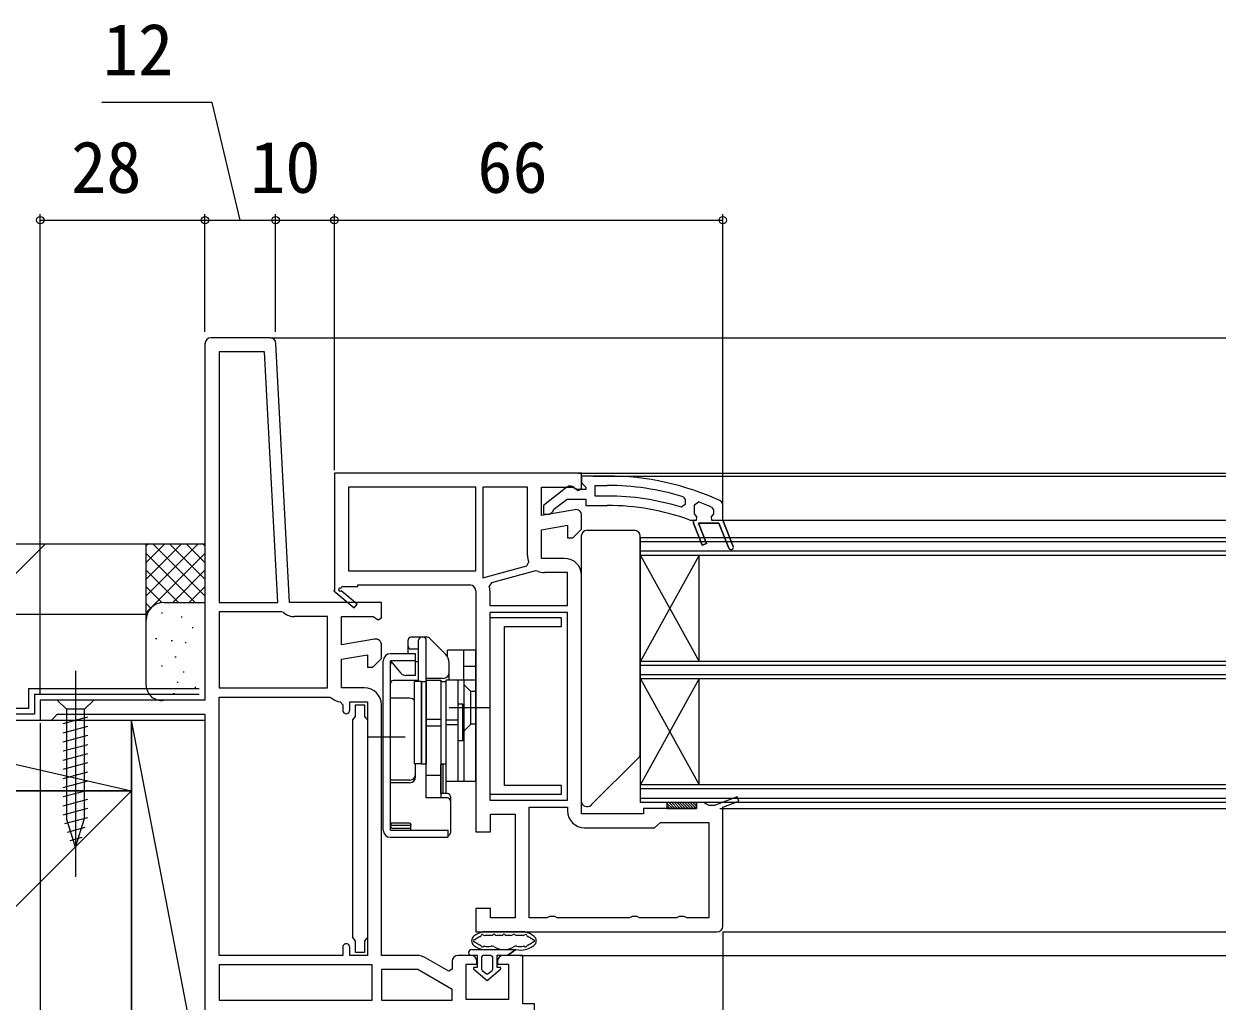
# Model space of a CAD drawing. Units: millimetres, scale not verified. Extents: x -525 to 525, y -783 to 778.
# Drawn here: x -205.8 to -1.5, y -443.6 to -277.4 of the extents above; entities that cross this region are included whole.
import ezdxf
from ezdxf.enums import TextEntityAlignment as Align

# ---------------------------------------------------------------- set-up
doc = ezdxf.new("R2010")
doc.units = ezdxf.units.MM
doc.header["$LTSCALE"] = 4
for name, color, linetype in [('0-2_YKK_11', 7, 'Continuous'), ('0-4_YKK_12', 2, 'Continuous'), ('0-5_YKK_13', 4, 'Continuous'), ('0-7_YKK_D', 6, 'Continuous'), ('0-9_YSS_K', 3, 'Continuous'), ('0-A_YSS_KE', 3, 'Continuous')]:
    doc.layers.add(name, color=color, linetype=linetype)
doc.styles.add('ＭＳ ゴシック', font='')
doc.styles.get('ＭＳ ゴシック').set_extended_font_data('MS Gothic')

msp = doc.modelspace()

# ---------------------------------------------------------------- linework, layer by layer
at = {"layer": '0-2_YKK_11'}
for p, q in [((-163.949, -330.7), (-174, -330.7)), ((-126.6, -373.7), (-126.6, -376.2)), ((-129.8, -435.7), (-132, -435.7))]:
    msp.add_line(p, q, dxfattribs=at)
for points in [[(-175, -331.7), (-175, -392.3), (-203, -392.3), (-203, -395.7), (-201.1, -395.7), (-200.6, -395.2), (-200.1, -394.7), (-175, -394.7), (-175, -445.7), (-173.5, -445.7), (-173.5, -458.2), (-175, -458.2), (-175, -460.7), (-171, -460.7), (-171, -445.7), (-119, -445.7), (-119, -443.9), (-121, -443.9), (-121, -435.7), (-124.3, -435.7)], [(-146.174, -381.915), (-151.8, -382.907), (-151.8, -378.1), (-146.444, -378.1), (-145.576, -378.642), (-145, -378.323), (-145, -375.7), (-160.642, -375.7), (-162.95, -331.648)], [(-111, -353.7), (-153, -353.7), (-153, -373.566), (-153.077, -373.7), (-149.659, -376.605), (-149.141, -375.995), (-151.861, -373.684)], [(-112.174, -359.915), (-117.8, -360.907), (-117.8, -356.1), (-112.444, -356.1), (-111.576, -356.642), (-111, -356.323), (-111, -353.7)], [(-106.633, -354.2), (-111.001, -354.2), (-111.001, -355.3), (-110.563, -355.796), (-110.301, -356.094), (-110.301, -356.5), (-111.701, -356.5), (-112.101, -356.3)], [(-127.8, -356.1), (-127.8, -371.479), (-120.316, -369.474), (-119.983, -368.801)], [(-120.2, -367.7), (-120.2, -356.1), (-127.8, -356.1)], [(-113.517, -356.113), (-117.501, -359.225), (-117.501, -360.7), (-116.399, -360.7), (-115.9, -360.225), (-115.708, -359.855), (-113.462, -358.1), (-110.301, -358.1), (-110.301, -359.2), (-106.633, -359.2)], [(-106.633, -357.6), (-108.701, -357.6), (-108.701, -355.8), (-106.633, -355.8)], [(-93.756, -357.709), (-93.401, -358.187), (-93.401, -359.024), (-94.048, -359.501)], [(-85.972, -366.448), (-87.663, -362.2), (-91.14, -362.2), (-89.766, -365.652), (-90.509, -365.948), (-92.001, -362.2), (-92.001, -361.7), (-91.501, -361.7), (-91.426, -361.11), (-91.801, -360.625), (-91.801, -360.6), (-91.801, -359.065), (-91.126, -358.596)], [(-88.901, -359.495), (-88.601, -359.953), (-88.601, -360.625), (-88.976, -361.11), (-88.901, -361.7), (-87.001, -361.7), (-85.229, -366.152), (-87.001, -361.7), (-87.001, -358.918), (-87.29, -358.464)], [(-113.9, -368.2), (-117.8, -368.2), (-117.8, -363.344), (-113.4, -362.568), (-113.4, -364.7), (-112.5, -364.7), (-111, -363.2), (-111, -360.9)], [(-92.618, -361.67), (-92.447, -361.7), (-92.001, -361.7), (-92.001, -362.2), (-90.509, -365.948), (-89.766, -365.652), (-91.14, -362.2), (-87.663, -362.2), (-85.972, -366.448)], [(-118.491, -370.344), (-118.826, -370.317), (-126.332, -372.328), (-126.689, -372.925)], [(-126.6, -376.2), (-113.4, -376.2), (-113.4, -370.6), (-117.3, -370.6)], [(-87, -430.7), (-87, -410.511), (-84.259, -409.474), (-84.541, -408.726), (-88.439, -410.2), (-89.334, -410.2), (-89.767, -409.95), (-90.2, -409.7), (-91.5, -409.7), (-91.5, -410.7), (-100.5, -410.7), (-100.5, -411.6), (-111, -411.6), (-111, -371.1)], [(-151.926, -373.306), (-151.749, -373), (-149, -373), (-149, -372.7), (-130, -372.7)], [(-129, -373.7), (-129, -414.7), (-126.5, -414.7), (-126.5, -411.7), (-122.3, -411.7), (-122.3, -429.3), (-126.5, -429.3), (-126.5, -427.7), (-129, -427.7), (-129, -431.7), (-88, -431.7)], [(-161.635, -377.418), (-161.958, -377.3), (-172.6, -377.3), (-172.6, -390.2)], [(-172.6, -390.2), (-154.2, -390.2), (-154.2, -378.1), (-159.767, -378.1)], [(-147.9, -390.2), (-151.8, -390.2), (-151.8, -385.344), (-147.4, -384.568), (-147.4, -386.7), (-146.5, -386.7), (-145, -385.2), (-145, -382.9)], [(-172.6, -435.7), (-172.6, -391.8), (-153.8, -391.8), (-153.455, -391.938)], [(-152.048, -392.587), (-151.6, -393.084), (-151.6, -394)], [(-150.4, -394), (-150.4, -392.6), (-147.4, -392.6), (-147.4, -435.7), (-150.4, -435.7), (-150.4, -434.3)], [(-138.973, -435.7), (-145, -435.7), (-145, -393.1)], [(-119.9, -429.3), (-119.9, -410.5), (-113.4, -410.5), (-113.4, -411.1)], [(-110.5, -414), (-98.595, -414), (-98.097, -413.55), (-97.6, -413.1), (-89.4, -413.1), (-89.4, -429.3), (-93.134, -429.3), (-93.567, -429.05), (-94.433, -429.05), (-94.866, -429.3), (-101.134, -429.3), (-101.567, -429.05), (-102.433, -429.05), (-102.866, -429.3), (-115.134, -429.3), (-115.567, -429.05), (-116.433, -429.05), (-116.866, -429.3), (-119.9, -429.3)], [(-151.6, -434.3), (-151.6, -435.7), (-172.6, -435.7)], [(-133, -436.7), (-133, -438.045), (-133.567, -438.373), (-137.523, -436.089)], [(-125.3, -436.7), (-125.3, -437.2), (-123.4, -437.2), (-123.4, -443.2), (-130.6, -443.2), (-130.6, -437.2), (-128.8, -437.2), (-128.8, -436.7)]]:
    msp.add_lwpolyline(points, dxfattribs=at)
for points in [[(-162.644, -375.7), (-164.877, -333.1), (-172.6, -333.1), (-172.6, -375.7)], [(-150.6, -370.3), (-129, -370.3), (-129, -356.1), (-150.6, -356.1)], [(-113.4, -409.3), (-113.4, -377.4), (-126.6, -377.4), (-126.6, -409.3)], [(-147.4, -395.646), (-147.4, -432.654), (-147.65, -432.95), (-147.9, -433.246), (-147.9, -435.196), (-149.4, -435.196), (-149.4, -433.237), (-149.65, -432.942), (-149.9, -432.646), (-149.9, -395.646), (-149.65, -395.35), (-149.4, -395.054), (-149.4, -393.096), (-147.9, -393.096), (-147.9, -395.054), (-147.65, -395.35)], [(-172.6, -443.3), (-146.6, -443.3), (-146.6, -437.3), (-172.6, -437.3)], [(-145, -443.3), (-133, -443.3), (-133, -441.471), (-138.839, -438.1), (-145, -438.1)]]:
    msp.add_lwpolyline(points, close=True, dxfattribs=at)
for centre, radius, start, end in [((-174, -331.7), 1, 90.00001, 179.99999), ((-163.949, -331.7), 1, 3.00003, 90), ((-106.633, -400.2), 46, 65.13402, 89.99999), ((-112.901, -356.9), 1, 36.86989, 128.08672), ((-106.633, -400.2), 44.4, 73.13981, 90.00001), ((-106.633, -400.2), 42.6, 72.81723, 90.00001), ((-106.633, -400.2), 41, 70.01112, 90.00001), ((-106.633, -400.2), 44.4, 66.46078, 69.55779), ((-112, -360.9), 1, 0.00002, 100.00001), ((-85.601, -366.3), 0.4, 201.69939, 21.69941), ((-85.601, -366.3), 0.4, 201.69939, 21.69941), ((-117.3, -367.7), 2.9, 180.00001, 202.31385), ((-113.9, -371.1), 2.9, 0.00001, 89.99999), ((-117.3, -367.7), 2.9, 245.74737, 270.00004), ((-152.051, -373.522), 0.25, 60, 319.64299), ((-130, -373.7), 1, 0.00001, 89.99999), ((-130, -373.7), 3.4, 0.00002, 13.17387), ((-159.767, -375.2), 2.9, 229.88081, 270.00001), ((-146, -382.9), 1, 360, 99.99998), ((-151.8, -390.2), 2.4, 226.39716, 264.0622), ((-147.9, -393.1), 2.9, 0.00001, 89.99999), ((-151, -394), 0.6, 179.99999, 0.00001), ((-110.5, -411.1), 2.9, 180.00001, 269.99999), ((-88, -430.7), 1, 270.00001, 359.99999), ((-151, -434.3), 0.6, 359.99999, 180.00001), ((-138.973, -438.6), 2.9, 60.00001, 90.00002), ((-132, -436.7), 1, 90.00001, 179.99999), ((-129.8, -436.7), 1, 0.00001, 89.99999), ((-124.3, -436.7), 1, 90.00001, 179.99999)]:
    msp.add_arc(centre, radius, start, end, dxfattribs=at)
at = {"layer": '0-4_YKK_12'}
for p, q in [((-163.949, -330.7), (-1.5, -330.7)), ((-111.5, -353.7), (-1.5, -353.7)), ((-109, -354.196), (-1.5, -354.196)), ((-87.001, -361.7), (-1.499, -361.7)), ((-1.5, -364.695), (-101, -364.695)), ((-101, -388.695), (-101, -364.695)), ((-101, -409.695), (-101, -364.695)), ((-1.5, -365.395), (-101, -365.395)), ((-1.5, -366.995), (-101, -366.995)), ((-1.5, -367.695), (-101, -367.695)), ((-101, -385.695), (-91, -367.695)), ((-101, -367.695), (-91, -385.695)), ((-91, -385.695), (-91, -367.695)), ((-1.5, -385.695), (-101, -385.695)), ((-1.5, -386.395), (-101, -386.395)), ((-1.5, -387.995), (-101, -387.995)), ((-1.5, -388.695), (-101, -388.695)), ((-101, -406.695), (-91, -388.695)), ((-101, -388.695), (-91, -406.695)), ((-91, -406.695), (-91, -388.695)), ((-1.5, -406.695), (-101, -406.695)), ((-1.5, -407.395), (-101, -407.395)), ((-1.5, -408.995), (-101, -408.995)), ((-1.5, -409.695), (-101, -409.695)), ((-87.5, -410.7), (-1.5, -410.7)), ((-87, -431.7), (-1.5, -431.7)), ((-121.5, -435.7), (-1.5, -435.7))]:
    msp.add_line(p, q, dxfattribs=at)
at = {"layer": '0-5_YKK_13'}
for p, q in [((-110.053, -363.404), (-102.053, -363.404)), ((-111.053, -364.404), (-111.053, -409.404)), ((-101.053, -401.404), (-101.053, -364.404)), ((-137.207, -381.6), (-140, -381.6)), ((-134.086, -384.514), (-136.854, -381.746)), ((-140.5, -384.4), (-140.5, -382.1)), ((-138.7, -383.6), (-140, -383.6)), ((-138.7, -388.967), (-138.7, -382.1)), ((-137.4, -388.9), (-137.4, -382.1)), ((-129, -383.8), (-133.8, -383.8)), ((-133.8, -384.875), (-133.8, -383.8)), ((-131, -388.9), (-131, -383.8)), ((-129, -406.1), (-129, -383.8)), ((-144.7, -414.4), (-144.7, -385.6)), ((-143.5, -414.4), (-143.5, -385.6)), ((-139.2, -385.6), (-143.5, -385.6)), ((-143.5, -385.6), (-141.762, -387.671)), ((-138.7, -385.8), (-139.2, -385.8)), ((-133.5, -388.9), (-133.5, -385.928)), ((-197, -387.3), (-197, -422.3)), ((-143.5, -391.979), (-143.5, -386.3)), ((-129, -386.6), (-131, -386.6)), ((-138.7, -388.967), (-143, -388.967)), ((-139.2, -388.1), (-140.843, -388.1)), ((-139.4, -403.1), (-139.4, -389.1)), ((-138.2, -389.1), (-139.4, -389.1)), ((-138.2, -389.1), (-137.4, -389.1)), ((-138.2, -389.1), (-138.2, -403.1)), ((-138.2, -403.1), (-138.2, -389.1)), ((-134.5, -388.6), (-137.4, -388.6)), ((-137.4, -408.921), (-137.4, -388.9)), ((-137.4, -389.1), (-137.4, -403.1)), ((-134.9, -389.1), (-134.1, -389.1)), ((-134.9, -389.1), (-134.9, -403.1)), ((-134.1, -389.1), (-134.1, -403.1)), ((-129, -388.9), (-134, -388.9)), ((-134, -406.1), (-134, -388.9)), ((-132, -406.1), (-132, -388.9)), ((-131, -388.9), (-131, -406.1)), ((-129.8, -390.85), (-131, -389.65)), ((-140.2, -391.979), (-143.5, -391.979)), ((-129, -390.85), (-129.8, -390.85)), ((-129.8, -396.35), (-129.8, -390.85)), ((-193.9, -392.3), (-200.1, -392.3)), ((-200.1, -392.3), (-198.55, -393.85)), ((-198.55, -393.85), (-198.55, -412.384)), ((-195.45, -393.85), (-198.55, -393.85)), ((-193.9, -392.3), (-195.45, -393.85)), ((-195.45, -412.384), (-195.45, -393.85)), ((-134, -393.1), (-134.1, -393.1)), ((-126.5, -393.6), (-133.5, -393.6)), ((-131.2, -393), (-132, -393)), ((-132, -399.2), (-132, -393)), ((-131.2, -399.2), (-131.2, -393)), ((-199.1, -396.276), (-194.9, -395.151)), ((-137.4, -395.531), (-134.9, -395.531)), ((-132, -395.708), (-134, -395.708)), ((-199.1, -397.829), (-194.9, -396.704)), ((-199.1, -399.382), (-194.9, -398.257)), ((-137.4, -396.669), (-134.9, -396.669)), ((-132, -396.492), (-134, -396.492)), ((-129.8, -396.35), (-131, -397.55)), ((-129, -396.35), (-129.8, -396.35)), ((-199.1, -400.935), (-194.9, -399.81)), ((-141, -398.6), (-147.2, -398.6)), ((-134, -399.1), (-134.1, -399.1)), ((-131.2, -399.2), (-132, -399.2)), ((-199.1, -402.488), (-194.9, -401.363)), ((-101.346, -402.111), (-109.346, -410.111)), ((-199.1, -404.041), (-194.9, -402.916)), ((-138.2, -403.1), (-139.4, -403.1)), ((-139.2, -405.336), (-139.2, -403.1)), ((-138.2, -403.1), (-137.4, -403.1)), ((-137.4, -408.921), (-137.4, -403.1)), ((-134.9, -403.1), (-134.1, -403.1)), ((-134.9, -408.167), (-134.9, -403.239)), ((-134.1, -403.1), (-134.1, -408.167)), ((-199.1, -405.594), (-194.9, -404.469)), ((-199.1, -407.147), (-194.9, -406.021)), ((-140.2, -405.886), (-143.5, -405.886)), ((-140.2, -406.336), (-143.5, -406.336)), ((-143.5, -413.141), (-143.5, -406.336)), ((-134.9, -405.1), (-137.4, -405.1)), ((-129, -406.1), (-134, -406.1)), ((-199.1, -408.7), (-194.9, -407.574)), ((-133.8, -408.167), (-134.9, -408.167)), ((-199.1, -410.253), (-194.9, -409.127)), ((-133.8, -408.921), (-137.4, -408.921)), ((-133.3, -408.667), (-133.3, -414.839)), ((-96.5, -409.781), (-95.581, -410.7)), ((-96.5, -410.23), (-96.03, -410.7)), ((-96.132, -409.7), (-95.132, -410.7)), ((-95.683, -409.7), (-94.683, -410.7)), ((-95.234, -409.7), (-94.234, -410.7)), ((-94.785, -409.7), (-93.785, -410.7)), ((-94.336, -409.7), (-93.336, -410.7)), ((-93.887, -409.7), (-92.887, -410.7)), ((-93.438, -409.7), (-92.438, -410.7)), ((-92.989, -409.7), (-91.989, -410.7)), ((-92.54, -409.7), (-91.54, -410.7)), ((-92.091, -409.7), (-91.5, -410.291)), ((-91.642, -409.7), (-91.5, -409.842)), ((-199.1, -411.806), (-194.9, -410.68)), ((-198.841, -413.289), (-194.9, -412.233)), ((-197, -417.3), (-198.55, -412.384)), ((-197, -417.3), (-195.45, -412.384)), ((-96.5, -410.679), (-96.479, -410.7)), ((-198.39, -414.721), (-195.354, -413.908)), ((-143.5, -413.6), (-143.5, -413.141)), ((-143.5, -413.141), (-140.369, -413.141)), ((-143.5, -414.4), (-133.7, -414.4)), ((-140, -413.6), (-143, -413.6)), ((-140.1, -414.1), (-143, -414.1)), ((-140, -414.4), (-140, -413.511)), ((-133.7, -415.6), (-133.7, -414.4)), ((-197.938, -416.153), (-195.888, -415.604)), ((-143.5, -415.6), (-133.7, -415.6)), ((-120.71, -431.7), (-127.691, -431.7)), ((-126.41, -432.3), (-127.412, -432.3)), ((-124.73, -432.3), (-125.351, -432.3)), ((-123.05, -432.3), (-123.671, -432.3)), ((-120.989, -432.3), (-121.991, -432.3)), ((-129.702, -434.7), (-122.151, -434.7)), ((-128.701, -435.7), (-129.701, -435.7)), ((-128.701, -435.7), (-129.701, -435.7)), ((-128.701, -437.7), (-128.701, -435.7)), ((-128.001, -436), (-128.001, -438)), ((-126.401, -435.7), (-127.701, -435.7)), ((-126.101, -438), (-126.101, -436)), ((-125.401, -435.7), (-125.401, -437.7)), ((-123.601, -435.7), (-125.401, -435.7)), ((-123.601, -435.7), (-125.401, -435.7)), ((-127.051, -440), (-129.33, -438.056)), ((-129.198, -437.7), (-128.701, -437.7)), ((-127.895, -438.228), (-127.245, -438.782)), ((-124.772, -438.056), (-127.051, -440)), ((-126.856, -438.782), (-126.206, -438.228)), ((-125.401, -437.7), (-124.903, -437.7))]:
    msp.add_line(p, q, dxfattribs=at)
for points in [[(-126.6, -378.3), (-126.6, -408.3), (-114.4, -408.3), (-114.4, -406.8), (-124.1, -406.8), (-124.1, -379.8), (-114.4, -379.8), (-114.4, -378.3)], [(-96.5, -409.7), (-96.5, -410.7), (-91.5, -410.7), (-91.5, -409.7)]]:
    msp.add_lwpolyline(points, close=True, dxfattribs=at)
for points in [[(-139.2, -388.1), (-139.2, -384.4), (-143.5, -384.4)], [(-137.4, -388.9), (-134.9, -388.9), (-134.9, -408.921)], [(-134.5, -408.167), (-134.5, -403.239), (-134.9, -403.239)], [(-140.369, -413.142), (-140.33, -413.144), (-140.276, -413.157), (-140.216, -413.182), (-140.156, -413.221), (-140.102, -413.272), (-140.057, -413.332), (-140.025, -413.398), (-140.006, -413.467), (-140, -413.531)], [(-122.151, -434.7), (-123.601, -435.7), (-122.151, -434.7)]]:
    msp.add_lwpolyline(points, dxfattribs=at)
for centre, radius, start, end in [((-110.053, -364.404), 1, 90, 180), ((-102.053, -364.404), 1, 0, 90), ((-140, -382.1), 0.5, 90, 180), ((-138.2, -382.1), 0.5, 90, 180), ((-137.9, -382.1), 0.5, 0, 90), ((-137.207, -382.1), 0.5, 45, 90), ((-140, -383.1), 0.5, 180, 270), ((-143.5, -385.6), 1.2, 90, 180), ((-143, -386.3), 0.5, 122.3074, 180), ((-135.5, -385.928), 2, 0, 45), ((-140.843, -386.9), 1.2, 220, 270), ((-134.5, -387.6), 1, 270, 0), ((-143, -389.467), 0.5, 90, 180), ((-140.2, -392.979), 1, 36.8699, 90), ((-102.053, -401.404), 1, 315, 0), ((-134.5, -402.3), 1, 293.57818, 300), ((-140.2, -404.886), 1, 270, 0), ((-140.2, -405.336), 1, 270, 0), ((-133.8, -408.667), 0.5, 0, 90), ((-133.8, -409.421), 0.5, 0, 90), ((-110.053, -409.404), 1, 180, 315), ((-143.5, -414.4), 1.2, 180, 270), ((-143, -413.6), 0.5, 180, 270), ((-143, -413.1), 0.5, 184.75484, 270), ((-140.1, -413.6), 0.5, 270, 281.53696), ((-133.8, -414.839), 0.5, 281.53696, 0), ((-128.702, -433.2), 1, 127.38277, 232.61723), ((-129.202, -433.2), 0.2, 89.61388, 270.38607), ((-127.002, -435.425), 3.8, 102.43988, 127.38277), ((-129.198, -432.7), 0.3, 269.61388, 308.87366), ((-127.002, -435.425), 3.2, 112.8033, 128.87366), ((-128.358, -432.198), 0.3, 292.8033, 342.58405), ((-127.881, -432.348), 0.2, 54.10601, 162.58405), ((-127.691, -432.3), 0.6, 90, 102.43988), ((-127.412, -431.7), 0.6, 234.10601, 270), ((-126.41, -431.7), 0.6, 270, 311.40962), ((-125.881, -432.3), 0.2, 48.59038, 131.40962), ((-125.351, -431.7), 0.6, 228.59038, 270), ((-124.73, -431.7), 0.6, 270, 311.40962), ((-124.201, -432.3), 0.2, 48.59038, 131.40962), ((-123.671, -431.7), 0.6, 228.59038, 270), ((-123.05, -431.7), 0.6, 270, 311.40962), ((-122.521, -432.3), 0.2, 48.59038, 131.40962), ((-121.991, -431.7), 0.6, 228.59038, 270), ((-120.989, -431.7), 0.6, 270, 305.894), ((-120.71, -432.3), 0.6, 77.56011, 90), ((-120.52, -432.348), 0.2, 17.41595, 125.894), ((-121.399, -435.425), 3.8, 52.61723, 77.56011), ((-120.043, -432.198), 0.3, 197.41595, 247.1967), ((-121.399, -435.425), 3.2, 51.12633, 67.1967), ((-119.203, -432.7), 0.3, 231.12633, 270.38608), ((-119.199, -433.2), 0.2, 269.61392, 90.38608), ((-119.699, -433.2), 1, 307.38277, 52.61723), ((-129.702, -435.2), 0.5, 90.11462, 269.88538), ((-127.002, -430.975), 3.8, 232.61723, 258.58793), ((-129.198, -433.7), 0.3, 51.12633, 90.38607), ((-127.002, -430.975), 3.2, 231.12633, 247.1967), ((-128.358, -434.202), 0.3, 17.41595, 67.1967), ((-127.881, -434.052), 0.2, 197.41595, 310.68192), ((-127.555, -434.431), 0.3, 80.90118, 130.68192), ((-127.002, -430.975), 3.2, 260.90118, 281.41207), ((-126.25, -434.7), 0.6, 57.36313, 101.41207), ((-124.201, -431.5), 3.2, 237.36313, 302.63687), ((-122.151, -434.7), 0.6, 78.58793, 122.63687), ((-121.399, -430.975), 3.8, 258.58793, 307.38277), ((-121.399, -430.975), 3.2, 258.58793, 279.09882), ((-120.846, -434.431), 0.3, 49.31807, 99.09882), ((-120.52, -434.052), 0.2, 229.31807, 342.58405), ((-120.043, -434.202), 0.3, 112.8033, 162.58405), ((-121.399, -430.975), 3.2, 292.8033, 308.87367), ((-119.203, -433.7), 0.3, 89.61392, 128.87367), ((-129.701, -435.2), 0.5, 269.88533, 269.99998), ((-127.701, -436), 0.3, 90, 180), ((-126.401, -436), 0.3, 0, 90), ((-129.198, -437.902), 0.202, 90, 229.53619), ((-127.701, -438), 0.3, 180, 229.53619), ((-127.051, -438.554), 0.3, 229.53619, 310.46381), ((-126.401, -438), 0.3, 310.46381, 0), ((-124.903, -437.902), 0.202, 310.46378, 89.99997)]:
    msp.add_arc(centre, radius, start, end, dxfattribs=at)
at = {"layer": '0-7_YKK_D'}
for p, q in [((-203, -391.3), (-203, -309.7)), ((-175, -329.7), (-175, -309.7)), ((-175, -329.7), (-175, -309.7)), ((-163, -329.7), (-163, -309.7)), ((-163, -328.7), (-163, -309.7)), ((-153, -353.2), (-153, -309.7)), ((-153, -351.7), (-153, -309.7)), ((-87, -359.649), (-87, -309.7)), ((-203, -310.7), (-175, -310.7)), ((-175, -310.7), (-163, -310.7)), ((-163, -310.7), (-153, -310.7)), ((-153, -310.7), (-87, -310.7)), ((-203, -396.2), (-203, -645.7)), ((-87, -431.7), (-87, -605.7))]:
    msp.add_line(p, q, dxfattribs=at)
msp.add_lwpolyline([(-169, -310.7), (-173.799, -290.7), (-192.527, -290.7)], dxfattribs=at)
for centre in [(-203, -310.7), (-175, -310.7), (-175, -310.7), (-163, -310.7), (-163, -310.7), (-153, -310.7), (-153, -310.7), (-87, -310.7)]:
    msp.add_circle(centre, 0.637, dxfattribs=at)
at = {"layer": '0-9_YSS_K'}
for p, q in [((-214.111, -377.7), (-202.111, -365.7)), ((-185.001, -365.7), (-175.001, -365.7)), ((-185.001, -378.7), (-185.001, -365.7)), ((-176.143, -365.7), (-185.001, -374.558)), ((-178.971, -365.7), (-185.001, -371.729)), ((-181.8, -365.7), (-185.001, -368.901)), ((-184.628, -365.7), (-185.001, -366.073)), ((-175.001, -367.386), (-185.001, -377.386)), ((-176.687, -375.7), (-185.001, -367.386)), ((-175.001, -374.558), (-183.858, -365.7)), ((-175.001, -371.729), (-181.03, -365.7)), ((-175.001, -368.901), (-178.202, -365.7)), ((-175.001, -366.073), (-175.373, -365.7)), ((-179.515, -375.7), (-185.001, -370.215)), ((-175.001, -370.215), (-180.486, -375.7)), ((-182.326, -375.718), (-185.001, -373.043)), ((-175.001, -373.043), (-177.675, -375.718)), ((-182.001, -375.7), (-175.001, -375.7)), ((-184.206, -376.666), (-185.001, -375.872)), ((-182.196, -377.528), (-182.396, -377.528)), ((-185.001, -389.8), (-185.001, -378.7)), ((-178.857, -378.195), (-179.057, -378.195)), ((-183.197, -381.867), (-183.397, -381.867)), ((-177.001, -380.026), (-177.201, -380.026)), ((-180.526, -382.201), (-180.727, -382.201)), ((-178.19, -382.535), (-178.39, -382.535)), ((-179.924, -384.994), (-180.124, -384.994)), ((-182.196, -386.541), (-182.396, -386.541)), ((-178.524, -387.542), (-178.724, -387.542)), ((-179.545, -389.32), (-179.745, -389.32)), ((-183.197, -390.382), (-183.397, -390.382)), ((-180.193, -391.214), (-180.393, -391.214)), ((-176.541, -390.151), (-176.741, -390.151)), ((-175.301, -392.3), (-182.001, -392.3)), ((-240.001, -395.7), (-187.501, -407.7)), ((-175, -460.7), (-187.501, -395.7)), ((-187.503, -407.7), (-292.503, -512.7))]:
    msp.add_line(p, q, dxfattribs=at)
for points in [[(-240.001, -407.7), (-240.001, -395.7), (-187.501, -395.7), (-187.501, -407.7)], [(-187.501, -460.7), (-187.501, -395.7), (-175.001, -395.7), (-175, -460.7)]]:
    msp.add_lwpolyline(points, close=True, dxfattribs=at)
for centre, radius, start, end in [((-182.001, -378.7), 3, 90, 180), ((-182.393, -389.721), 2.609, 181.73764, 278.65122)]:
    msp.add_arc(centre, radius, start, end, dxfattribs=at)
at = {"layer": '0-A_YSS_KE'}
for p, q in [((-352.494, -365.7), (-185.001, -365.7)), ((-205.001, -390.3), (-176.001, -390.3)), ((-204.001, -391.3), (-176.001, -391.3))]:
    msp.add_line(p, q, dxfattribs=at)
for points in [[(-352.494, -377.7), (-185.001, -377.7), (-185.001, -365.7)], [(-205.001, -390.3), (-205.001, -393.7), (-252.001, -393.7)], [(-204.001, -391.3), (-204.001, -394.7), (-251.001, -394.7)], [(-292.503, -407.7), (-187.503, -407.7), (-187.503, -512.7), (-292.503, -512.7)]]:
    msp.add_lwpolyline(points, dxfattribs=at)

# ---------------------------------------------------------------- texts
at = {"layer": '0-7_YKK_D', "style": 'ＭＳ ゴシック'}
for s, p in [('12', (-192.368, -288.7)), ('28', (-197.761, -308.7)), ('10', (-167.341, -308.7)), ('66', (-128.727, -308.7))]:
    msp.add_text(s, height=8.798, dxfattribs=at).set_placement(p, align=Align.BOTTOM_LEFT)

doc.saveas('drawing.dxf')
